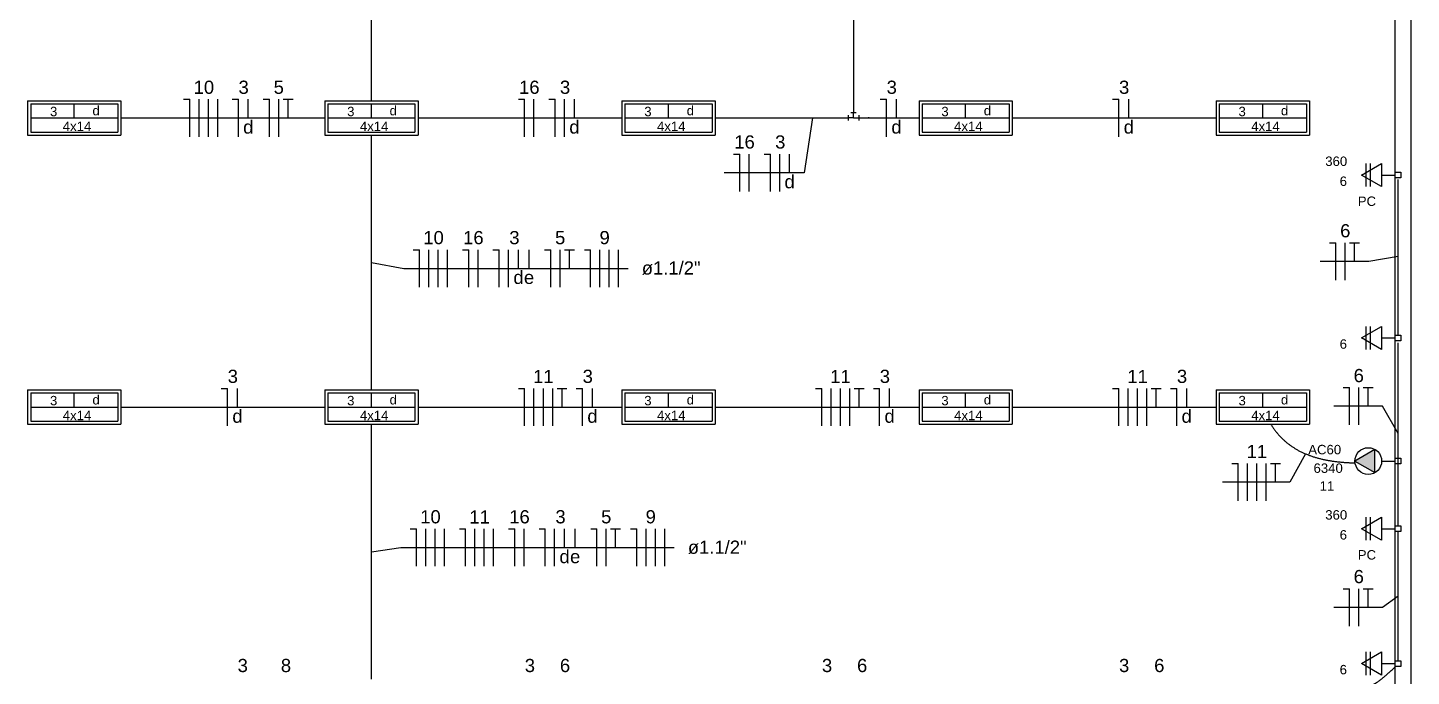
# Model space of a CAD drawing. Extents: x -47 to 87, y -70 to 0.
# Drawn here: x -25.92 to 0, y -28.34 to -16.19 of the extents above; entities that cross this region are included whole.
import ezdxf

# ---------------------------------------------------------------- set-up
doc = ezdxf.new("R2010")
doc.units = 0
doc.header["$MEASUREMENT"] = 0
for name, color, linetype in [('EL-CONDUTOS', 4, 'CONTINUOUS'), ('EL-FIOS', 9, 'CONTINUOUS'), ('EL-TEXTOS_FIOS', 7, 'CONTINUOUS'), ('EL-TEXTOS_PONTOS', 3, 'CONTINUOUS'), ('P-SIMBOL', 3, 'CONTINUOUS'), ('PAREDES', 6, 'CONTINUOUS')]:
    doc.layers.add(name, color=color, linetype=linetype)
doc.styles.add('ARIAL', font='')
doc.styles.get('ARIAL').set_extended_font_data('Arial')

msp = doc.modelspace()

# ---------------------------------------------------------------- hatches: boundary and pattern name
at = {"layer": 'P-SIMBOL', "linetype": 'CONTINUOUS'}
for points in [[(-0.681, -24.307), (-1.056, -24.307), (-0.681, -24.091)], [(-0.681, -24.307), (-1.056, -24.307), (-0.681, -24.524)]]:
    msp.add_hatch(color=256, dxfattribs=at).paths.add_polyline_path(points)

# ---------------------------------------------------------------- linework, layer by layer
at = {"layer": 'EL-CONDUTOS', "linetype": 'CONTINUOUS'}
for p, q in [((-10.55, -17.83), (-10.55, -17.93)), ((-10.45, -17.88), (-10.55, -17.88)), ((-10.5, -17.78), (-10.4, -17.78)), ((-10.45, -17.88), (-10.45, -17.78)), ((-10.45, -17.88), (-10.35, -17.88)), ((-10.35, -17.83), (-10.35, -17.93))]:
    msp.add_line(p, q, dxfattribs=at)
for points, knots in [([(-10.45, -10.319), (-10.45, -10.436), (-10.45, -10.663), (-10.45, -10.993), (-10.45, -11.302), (-10.45, -11.592), (-10.45, -11.866), (-10.45, -12.124), (-10.45, -12.368), (-10.45, -12.599), (-10.45, -12.82), (-10.45, -13.032), (-10.45, -13.236), (-10.45, -13.434), (-10.45, -13.628), (-10.45, -13.819), (-10.45, -14.009), (-10.45, -14.199), (-10.45, -14.391), (-10.45, -14.586), (-10.45, -14.787), (-10.45, -14.995), (-10.45, -15.21), (-10.45, -15.436), (-10.45, -15.673), (-10.45, -15.923), (-10.45, -16.188), (-10.45, -16.469), (-10.45, -16.768), (-10.45, -17.087), (-10.45, -17.426), (-10.45, -17.66), (-10.45, -17.78)], [0, 0, 0, 0, 0.35089, 0.679903, 0.988628, 1.278653, 1.551568, 1.80896, 2.05242, 2.283535, 2.503894, 2.715087, 2.918701, 3.116326, 3.309551, 3.499964, 3.689154, 3.878709, 4.07022, 4.265274, 4.46546, 4.672367, 4.887583, 5.112699, 5.349301, 5.59898, 5.863323, 6.14392, 6.442359, 6.76023, 7.099121, 7.46062, 7.46062, 7.46062, 7.46062]), ([(-19.483, -17.555), (-19.483, -17.488), (-19.483, -17.358), (-19.483, -17.169), (-19.483, -16.99), (-19.483, -16.822), (-19.483, -16.662), (-19.483, -16.511), (-19.483, -16.368), (-19.483, -16.231), (-19.483, -16.1), (-19.483, -15.974), (-19.483, -15.852), (-19.483, -15.733), (-19.483, -15.617), (-19.483, -15.502), (-19.483, -15.389), (-19.483, -15.275), (-19.483, -15.161), (-19.483, -15.045), (-19.483, -14.926), (-19.483, -14.804), (-19.483, -14.678), (-19.483, -14.547), (-19.483, -14.41), (-19.483, -14.266), (-19.483, -14.115), (-19.483, -13.956), (-19.483, -13.787), (-19.483, -13.609), (-19.483, -13.42), (-19.483, -13.29), (-19.483, -13.223)], [0, 0, 0, 0, 0.200636, 0.389635, 0.567826, 0.736042, 0.895113, 1.045872, 1.189149, 1.325776, 1.456584, 1.582404, 1.704068, 1.822407, 1.938252, 2.052435, 2.165787, 2.279139, 2.393323, 2.50917, 2.627511, 2.749177, 2.875, 3.005812, 3.142443, 3.285725, 3.436489, 3.595566, 3.763788, 3.941986, 4.130992, 4.331636, 4.331636, 4.331636, 4.331636]), ([(-24.173, -17.88), (-24.118, -17.88), (-24.011, -17.88), (-23.854, -17.88), (-23.705, -17.88), (-23.562, -17.88), (-23.424, -17.88), (-23.293, -17.88), (-23.166, -17.88), (-23.044, -17.88), (-22.926, -17.88), (-22.811, -17.88), (-22.699, -17.88), (-22.589, -17.88), (-22.481, -17.88), (-22.373, -17.88), (-22.267, -17.88), (-22.16, -17.88), (-22.053, -17.88), (-21.944, -17.88), (-21.835, -17.88), (-21.722, -17.88), (-21.607, -17.88), (-21.489, -17.88), (-21.367, -17.88), (-21.24, -17.88), (-21.109, -17.88), (-20.972, -17.88), (-20.829, -17.88), (-20.679, -17.88), (-20.522, -17.88), (-20.415, -17.88), (-20.36, -17.88)], [0, 0, 0, 0, 0.1645, 0.321263, 0.470842, 0.61379, 0.75066, 0.882004, 1.008374, 1.130324, 1.248405, 1.363171, 1.475174, 1.584967, 1.693102, 1.800132, 1.90661, 2.013088, 2.120119, 2.228255, 2.338049, 2.450054, 2.564822, 2.682906, 2.804859, 2.931233, 3.06258, 3.199454, 3.342406, 3.491991, 3.648759, 3.813264, 3.813264, 3.813264, 3.813264]), ([(-18.607, -17.88), (-18.552, -17.88), (-18.445, -17.88), (-18.288, -17.88), (-18.138, -17.88), (-17.995, -17.88), (-17.858, -17.88), (-17.726, -17.88), (-17.6, -17.88), (-17.478, -17.88), (-17.359, -17.88), (-17.244, -17.88), (-17.132, -17.88), (-17.022, -17.88), (-16.914, -17.88), (-16.807, -17.88), (-16.7, -17.88), (-16.593, -17.88), (-16.486, -17.88), (-16.378, -17.88), (-16.268, -17.88), (-16.156, -17.88), (-16.041, -17.88), (-15.922, -17.88), (-15.8, -17.88), (-15.674, -17.88), (-15.542, -17.88), (-15.405, -17.88), (-15.262, -17.88), (-15.112, -17.88), (-14.955, -17.88), (-14.848, -17.88), (-14.793, -17.88)], [0, 0, 0, 0, 0.164499, 0.321262, 0.470842, 0.613789, 0.750659, 0.882002, 1.008371, 1.13032, 1.248401, 1.363166, 1.475168, 1.58496, 1.693093, 1.800122, 1.906598, 2.013074, 2.120102, 2.228236, 2.338028, 2.45003, 2.564795, 2.682875, 2.804824, 2.931194, 3.062537, 3.199406, 3.342354, 3.491933, 3.648696, 3.813196, 3.813196, 3.813196, 3.813196]), ([(-13.041, -17.88), (-12.978, -17.88), (-12.857, -17.88), (-12.682, -17.88), (-12.517, -17.88), (-12.363, -17.88), (-12.219, -17.88), (-12.085, -17.88), (-11.961, -17.88), (-11.845, -17.88), (-11.737, -17.88), (-11.637, -17.88), (-11.545, -17.88), (-11.459, -17.88), (-11.38, -17.88), (-11.307, -17.88), (-11.239, -17.88), (-11.176, -17.88), (-11.118, -17.88), (-11.063, -17.88), (-11.012, -17.88), (-10.965, -17.88), (-10.919, -17.88), (-10.876, -17.88), (-10.835, -17.88), (-10.794, -17.88), (-10.755, -17.88), (-10.715, -17.88), (-10.675, -17.88), (-10.635, -17.88), (-10.593, -17.88), (-10.564, -17.88), (-10.55, -17.88)], [0, 0, 0, 0, 0.187225, 0.362811, 0.527235, 0.680973, 0.824503, 0.958302, 1.082847, 1.198616, 1.306084, 1.40573, 1.498031, 1.583462, 1.662503, 1.735629, 1.803319, 1.866048, 1.924294, 1.978534, 2.029246, 2.076905, 2.121991, 2.164979, 2.206346, 2.24657, 2.286128, 2.325497, 2.365154, 2.405576, 2.44724, 2.490624, 2.490624, 2.490624, 2.490624]), ([(-10.35, -17.88), (-10.333, -17.88), (-10.303, -17.88), (-10.262, -17.88), (-10.229, -17.88), (-10.204, -17.88), (-10.186, -17.88), (-10.173, -17.88), (-10.166, -17.88), (-10.162, -17.88), (-10.16, -17.88), (-10.164, -17.88), (-10.166, -17.88), (-10.169, -17.88), (-10.171, -17.88), (-10.174, -17.88), (-10.17, -17.88), (-10.166, -17.88), (-10.156, -17.88), (-10.142, -17.88), (-10.12, -17.88), (-10.092, -17.88), (-10.056, -17.88), (-10.011, -17.88), (-9.957, -17.88), (-9.891, -17.88), (-9.813, -17.88), (-9.723, -17.88), (-9.62, -17.88), (-9.502, -17.88), (-9.368, -17.88), (-9.274, -17.88), (-9.224, -17.88)], [0, 0, 0, 0, 0.050379, 0.091261, 0.123568, 0.148224, 0.16615, 0.178269, 0.185505, 0.188779, 0.189014, 0.190895, 0.19397, 0.197317, 0.200012, 0.201133, 0.202508, 0.207303, 0.216439, 0.23084, 0.251427, 0.279124, 0.314853, 0.359536, 0.414097, 0.479458, 0.556541, 0.646269, 0.749564, 0.867349, 1.000548, 1.150081, 1.150081, 1.150081, 1.150081]), ([(-7.473, -17.88), (-7.418, -17.88), (-7.311, -17.88), (-7.154, -17.88), (-7.005, -17.88), (-6.862, -17.88), (-6.724, -17.88), (-6.593, -17.88), (-6.466, -17.88), (-6.344, -17.88), (-6.226, -17.88), (-6.111, -17.88), (-5.999, -17.88), (-5.889, -17.88), (-5.781, -17.88), (-5.673, -17.88), (-5.567, -17.88), (-5.46, -17.88), (-5.353, -17.88), (-5.244, -17.88), (-5.134, -17.88), (-5.022, -17.88), (-4.907, -17.88), (-4.789, -17.88), (-4.667, -17.88), (-4.54, -17.88), (-4.409, -17.88), (-4.272, -17.88), (-4.129, -17.88), (-3.979, -17.88), (-3.822, -17.88), (-3.715, -17.88), (-3.66, -17.88)], [0, 0, 0, 0, 0.164501, 0.321266, 0.470847, 0.613796, 0.750667, 0.882011, 1.008382, 1.130333, 1.248414, 1.363181, 1.475184, 1.584977, 1.693112, 1.800141, 1.906618, 2.013095, 2.120125, 2.22826, 2.338053, 2.450056, 2.564822, 2.682904, 2.804854, 2.931226, 3.06257, 3.199441, 3.34239, 3.491971, 3.648736, 3.813237, 3.813237, 3.813237, 3.813237]), ([(-19.483, -22.976), (-19.483, -22.902), (-19.483, -22.758), (-19.483, -22.549), (-19.483, -22.351), (-19.483, -22.165), (-19.483, -21.989), (-19.483, -21.823), (-19.483, -21.664), (-19.483, -21.514), (-19.483, -21.369), (-19.483, -21.231), (-19.483, -21.097), (-19.483, -20.966), (-19.483, -20.839), (-19.483, -20.713), (-19.483, -20.588), (-19.483, -20.464), (-19.483, -20.338), (-19.483, -20.21), (-19.483, -20.08), (-19.483, -19.946), (-19.483, -19.807), (-19.483, -19.663), (-19.483, -19.512), (-19.483, -19.354), (-19.483, -19.187), (-19.483, -19.011), (-19.483, -18.825), (-19.483, -18.628), (-19.483, -18.418), (-19.483, -18.275), (-19.483, -18.201)], [0, 0, 0, 0, 0.222149, 0.43127, 0.628294, 0.814151, 0.989772, 1.156087, 1.314027, 1.464523, 1.608504, 1.746902, 1.880647, 2.01067, 2.1379, 2.263269, 2.387708, 2.512146, 2.637514, 2.764743, 2.894764, 3.028506, 3.166901, 3.310879, 3.46137, 3.619306, 3.785615, 3.96123, 4.147081, 4.344098, 4.553212, 4.775352, 4.775352, 4.775352, 4.775352]), ([(-0.247, -21.947), (-0.247, -21.901), (-0.247, -21.81), (-0.247, -21.679), (-0.247, -21.555), (-0.247, -21.439), (-0.247, -21.33), (-0.247, -21.228), (-0.247, -21.13), (-0.247, -21.038), (-0.247, -20.951), (-0.247, -20.867), (-0.247, -20.786), (-0.247, -20.708), (-0.247, -20.631), (-0.247, -20.556), (-0.247, -20.482), (-0.247, -20.408), (-0.247, -20.333), (-0.247, -20.257), (-0.247, -20.179), (-0.247, -20.099), (-0.247, -20.015), (-0.247, -19.929), (-0.247, -19.837), (-0.247, -19.741), (-0.247, -19.64), (-0.247, -19.532), (-0.247, -19.417), (-0.247, -19.295), (-0.247, -19.165), (-0.247, -19.076), (-0.247, -19.03)], [0, 0, 0, 0, 0.140022, 0.27131, 0.394484, 0.510164, 0.61897, 0.72152, 0.818436, 0.910335, 0.997839, 1.081566, 1.162136, 1.240169, 1.316285, 1.391103, 1.465243, 1.539324, 1.613967, 1.68979, 1.767414, 1.847458, 1.930542, 2.017285, 2.108307, 2.204228, 2.305667, 2.413244, 2.527578, 2.64929, 2.778999, 2.917325, 2.917325, 2.917325, 2.917325]), ([(-0.247, -25.522), (-0.247, -25.467), (-0.247, -25.361), (-0.247, -25.206), (-0.247, -25.061), (-0.247, -24.924), (-0.247, -24.796), (-0.247, -24.675), (-0.247, -24.56), (-0.247, -24.452), (-0.247, -24.349), (-0.247, -24.25), (-0.247, -24.155), (-0.247, -24.063), (-0.247, -23.974), (-0.247, -23.885), (-0.247, -23.798), (-0.247, -23.711), (-0.247, -23.623), (-0.247, -23.534), (-0.247, -23.442), (-0.247, -23.348), (-0.247, -23.251), (-0.247, -23.149), (-0.247, -23.041), (-0.247, -22.929), (-0.247, -22.809), (-0.247, -22.683), (-0.247, -22.548), (-0.247, -22.405), (-0.247, -22.253), (-0.247, -22.148), (-0.247, -22.094)], [0, 0, 0, 0, 0.164963, 0.319616, 0.46469, 0.600914, 0.72902, 0.849737, 0.963795, 1.071924, 1.174855, 1.273317, 1.368041, 1.459757, 1.549195, 1.637085, 1.724158, 1.811142, 1.89877, 1.98777, 2.078873, 2.172809, 2.270308, 2.3721, 2.478916, 2.591485, 2.710538, 2.836805, 2.971015, 3.1139, 3.266188, 3.428612, 3.428612, 3.428612, 3.428612]), ([(-24.173, -23.297), (-24.118, -23.297), (-24.011, -23.297), (-23.854, -23.297), (-23.705, -23.297), (-23.562, -23.297), (-23.424, -23.297), (-23.293, -23.297), (-23.166, -23.297), (-23.044, -23.297), (-22.926, -23.297), (-22.811, -23.297), (-22.699, -23.297), (-22.589, -23.297), (-22.481, -23.297), (-22.373, -23.297), (-22.267, -23.297), (-22.16, -23.297), (-22.053, -23.297), (-21.944, -23.297), (-21.835, -23.297), (-21.722, -23.297), (-21.607, -23.297), (-21.489, -23.297), (-21.367, -23.297), (-21.24, -23.297), (-21.109, -23.297), (-20.972, -23.297), (-20.829, -23.297), (-20.679, -23.297), (-20.522, -23.297), (-20.415, -23.297), (-20.36, -23.297)], [0, 0, 0, 0, 0.1645, 0.321263, 0.470842, 0.61379, 0.75066, 0.882004, 1.008374, 1.130324, 1.248405, 1.363171, 1.475174, 1.584967, 1.693102, 1.800132, 1.90661, 2.013088, 2.120119, 2.228255, 2.338049, 2.450054, 2.564822, 2.682906, 2.804859, 2.931233, 3.06258, 3.199454, 3.342406, 3.491991, 3.648759, 3.813264, 3.813264, 3.813264, 3.813264]), ([(-18.607, -23.297), (-18.552, -23.297), (-18.445, -23.297), (-18.288, -23.297), (-18.138, -23.297), (-17.995, -23.297), (-17.858, -23.297), (-17.726, -23.297), (-17.6, -23.297), (-17.478, -23.297), (-17.359, -23.297), (-17.244, -23.297), (-17.132, -23.297), (-17.022, -23.297), (-16.914, -23.297), (-16.807, -23.297), (-16.7, -23.297), (-16.593, -23.297), (-16.486, -23.297), (-16.378, -23.297), (-16.268, -23.297), (-16.156, -23.297), (-16.041, -23.297), (-15.922, -23.297), (-15.8, -23.297), (-15.674, -23.297), (-15.542, -23.297), (-15.405, -23.297), (-15.262, -23.297), (-15.112, -23.297), (-14.955, -23.297), (-14.848, -23.297), (-14.793, -23.297)], [0, 0, 0, 0, 0.164499, 0.321262, 0.470842, 0.613789, 0.750659, 0.882002, 1.008371, 1.13032, 1.248401, 1.363166, 1.475168, 1.58496, 1.693093, 1.800122, 1.906598, 2.013074, 2.120102, 2.228236, 2.338028, 2.45003, 2.564795, 2.682875, 2.804824, 2.931194, 3.062537, 3.199406, 3.342354, 3.491933, 3.648696, 3.813196, 3.813196, 3.813196, 3.813196]), ([(-13.04, -23.297), (-12.985, -23.297), (-12.878, -23.297), (-12.721, -23.297), (-12.571, -23.297), (-12.428, -23.297), (-12.291, -23.297), (-12.16, -23.297), (-12.033, -23.297), (-11.911, -23.297), (-11.793, -23.297), (-11.678, -23.297), (-11.565, -23.297), (-11.456, -23.297), (-11.347, -23.297), (-11.24, -23.297), (-11.133, -23.297), (-11.027, -23.297), (-10.919, -23.297), (-10.811, -23.297), (-10.701, -23.297), (-10.589, -23.297), (-10.474, -23.297), (-10.356, -23.297), (-10.234, -23.297), (-10.107, -23.297), (-9.976, -23.297), (-9.838, -23.297), (-9.695, -23.297), (-9.546, -23.297), (-9.389, -23.297), (-9.282, -23.297), (-9.227, -23.297)], [0, 0, 0, 0, 0.164505, 0.321274, 0.470858, 0.613811, 0.750684, 0.882032, 1.008405, 1.130358, 1.248442, 1.36321, 1.475215, 1.585009, 1.693145, 1.800176, 1.906654, 2.013132, 2.120162, 2.228297, 2.33809, 2.450093, 2.564859, 2.682941, 2.80489, 2.931261, 3.062604, 3.199474, 3.342422, 3.492001, 3.648765, 3.813264, 3.813264, 3.813264, 3.813264]), ([(-7.473, -23.297), (-7.418, -23.297), (-7.311, -23.297), (-7.154, -23.297), (-7.005, -23.297), (-6.862, -23.297), (-6.724, -23.297), (-6.593, -23.297), (-6.466, -23.297), (-6.344, -23.297), (-6.226, -23.297), (-6.111, -23.297), (-5.999, -23.297), (-5.889, -23.297), (-5.781, -23.297), (-5.673, -23.297), (-5.567, -23.297), (-5.46, -23.297), (-5.353, -23.297), (-5.244, -23.297), (-5.134, -23.297), (-5.022, -23.297), (-4.907, -23.297), (-4.789, -23.297), (-4.667, -23.297), (-4.54, -23.297), (-4.409, -23.297), (-4.272, -23.297), (-4.129, -23.297), (-3.979, -23.297), (-3.822, -23.297), (-3.715, -23.297), (-3.66, -23.297)], [0, 0, 0, 0, 0.164501, 0.321266, 0.470847, 0.613796, 0.750667, 0.882011, 1.008382, 1.130333, 1.248414, 1.363181, 1.475184, 1.584977, 1.693112, 1.800141, 1.906618, 2.013095, 2.120125, 2.22826, 2.338053, 2.450056, 2.564822, 2.682904, 2.804854, 2.931226, 3.06257, 3.199441, 3.34239, 3.491971, 3.648736, 3.813237, 3.813237, 3.813237, 3.813237]), ([(-19.483, -28.393), (-19.483, -28.319), (-19.483, -28.175), (-19.483, -27.965), (-19.483, -27.768), (-19.483, -27.582), (-19.483, -27.406), (-19.483, -27.239), (-19.483, -27.081), (-19.483, -26.93), (-19.483, -26.786), (-19.483, -26.647), (-19.483, -26.513), (-19.483, -26.383), (-19.483, -26.255), (-19.483, -26.13), (-19.483, -26.005), (-19.483, -25.88), (-19.483, -25.755), (-19.483, -25.627), (-19.483, -25.497), (-19.483, -25.363), (-19.483, -25.224), (-19.483, -25.08), (-19.483, -24.929), (-19.483, -24.771), (-19.483, -24.604), (-19.483, -24.428), (-19.483, -24.242), (-19.483, -24.045), (-19.483, -23.835), (-19.483, -23.691), (-19.483, -23.617)], [0, 0, 0, 0, 0.222149, 0.43127, 0.628294, 0.814151, 0.989772, 1.156087, 1.314027, 1.464523, 1.608504, 1.746902, 1.880647, 2.01067, 2.1379, 2.263269, 2.387708, 2.512146, 2.637514, 2.764743, 2.894764, 3.028506, 3.166901, 3.310879, 3.46137, 3.619306, 3.785615, 3.96123, 4.147081, 4.344098, 4.553212, 4.775352, 4.775352, 4.775352, 4.775352]), ([(-2.63, -23.62), (-2.619, -23.638), (-2.597, -23.672), (-2.562, -23.722), (-2.525, -23.77), (-2.487, -23.815), (-2.447, -23.858), (-2.406, -23.898), (-2.364, -23.937), (-2.32, -23.974), (-2.274, -24.008), (-2.228, -24.041), (-2.18, -24.071), (-2.13, -24.1), (-2.08, -24.126), (-2.028, -24.151), (-1.975, -24.175), (-1.921, -24.196), (-1.866, -24.216), (-1.809, -24.234), (-1.752, -24.251), (-1.693, -24.266), (-1.634, -24.279), (-1.573, -24.291), (-1.511, -24.302), (-1.449, -24.311), (-1.385, -24.319), (-1.321, -24.326), (-1.256, -24.332), (-1.19, -24.336), (-1.123, -24.34), (-1.078, -24.341), (-1.055, -24.342)], [0, 0, 0, 0, 0.061997, 0.122903, 0.182852, 0.241979, 0.300413, 0.358285, 0.415718, 0.472835, 0.52975, 0.586573, 0.643409, 0.700354, 0.757497, 0.814923, 0.872706, 0.930914, 0.989607, 1.048841, 1.108662, 1.169111, 1.230222, 1.292024, 1.354539, 1.417787, 1.481779, 1.546526, 1.612032, 1.678297, 1.745319, 1.813093, 1.813093, 1.813093, 1.813093]), ([(-0.247, -28.046), (-0.247, -28.008), (-0.247, -27.934), (-0.247, -27.826), (-0.247, -27.724), (-0.247, -27.629), (-0.247, -27.539), (-0.247, -27.455), (-0.247, -27.375), (-0.247, -27.299), (-0.247, -27.227), (-0.247, -27.158), (-0.247, -27.092), (-0.247, -27.027), (-0.247, -26.964), (-0.247, -26.902), (-0.247, -26.841), (-0.247, -26.78), (-0.247, -26.718), (-0.247, -26.655), (-0.247, -26.591), (-0.247, -26.524), (-0.247, -26.456), (-0.247, -26.384), (-0.247, -26.308), (-0.247, -26.229), (-0.247, -26.145), (-0.247, -26.056), (-0.247, -25.961), (-0.247, -25.861), (-0.247, -25.753), (-0.247, -25.68), (-0.247, -25.642)], [0, 0, 0, 0, 0.114942, 0.222738, 0.323897, 0.418928, 0.508339, 0.592638, 0.672334, 0.747937, 0.819953, 0.888892, 0.955262, 1.019571, 1.082329, 1.144044, 1.205223, 1.266377, 1.328013, 1.390639, 1.454765, 1.520899, 1.589549, 1.661223, 1.736431, 1.815681, 1.899482, 1.988341, 2.082768, 2.183271, 2.290358, 2.404538, 2.404538, 2.404538, 2.404538]), ([(-1.908, -28.758), (-1.888, -28.758), (-1.848, -28.759), (-1.787, -28.759), (-1.728, -28.759), (-1.669, -28.758), (-1.611, -28.755), (-1.554, -28.752), (-1.498, -28.747), (-1.442, -28.741), (-1.387, -28.734), (-1.332, -28.726), (-1.278, -28.716), (-1.224, -28.705), (-1.171, -28.692), (-1.118, -28.677), (-1.066, -28.661), (-1.014, -28.643), (-0.962, -28.623), (-0.911, -28.601), (-0.859, -28.576), (-0.808, -28.55), (-0.757, -28.522), (-0.706, -28.491), (-0.655, -28.458), (-0.604, -28.422), (-0.554, -28.384), (-0.503, -28.343), (-0.451, -28.3), (-0.4, -28.254), (-0.348, -28.205), (-0.315, -28.171), (-0.297, -28.153)], [0, 0, 0, 0, 0.061222, 0.121533, 0.180984, 0.23963, 0.297528, 0.354742, 0.411341, 0.467396, 0.522989, 0.578202, 0.633129, 0.687867, 0.74252, 0.797197, 0.852016, 0.907099, 0.962572, 1.018568, 1.075221, 1.132672, 1.191061, 1.250532, 1.311228, 1.373294, 1.436874, 1.502111, 1.569146, 1.638119, 1.709168, 1.782428, 1.782428, 1.782428, 1.782428])]:
    msp.add_open_spline(points, degree=3, knots=knots, dxfattribs=at)
at = {"layer": 'EL-FIOS'}
for p, q in [((-23.002, -17.53), (-22.885, -17.53)), ((-22.885, -18.23), (-22.885, -17.53)), ((-22.71, -18.23), (-22.71, -17.53)), ((-22.535, -18.23), (-22.535, -17.53)), ((-22.36, -18.23), (-22.36, -17.53)), ((-22.093, -17.53), (-21.976, -17.53)), ((-21.976, -18.23), (-21.976, -17.53)), ((-21.79, -17.88), (-21.79, -17.53)), ((-21.511, -17.53), (-21.394, -17.53)), ((-21.394, -18.23), (-21.394, -17.53)), ((-21.219, -18.23), (-21.219, -17.53)), ((-21.137, -17.53), (-20.951, -17.53)), ((-21.044, -17.88), (-21.044, -17.53)), ((-16.729, -17.53), (-16.613, -17.53)), ((-16.613, -18.23), (-16.613, -17.53)), ((-16.438, -18.23), (-16.438, -17.53)), ((-16.158, -17.53), (-16.041, -17.53)), ((-16.041, -18.23), (-16.041, -17.53)), ((-15.866, -18.23), (-15.866, -17.53)), ((-15.68, -17.88), (-15.68, -17.53)), ((-9.949, -17.53), (-9.833, -17.53)), ((-9.833, -18.23), (-9.833, -17.53)), ((-9.646, -17.88), (-9.646, -17.53)), ((-5.596, -17.53), (-5.479, -17.53)), ((-5.479, -18.23), (-5.479, -17.53)), ((-5.293, -17.88), (-5.293, -17.53)), ((-12.697, -18.555), (-12.58, -18.555)), ((-12.58, -19.255), (-12.58, -18.555)), ((-12.405, -19.255), (-12.405, -18.555)), ((-12.126, -18.555), (-12.009, -18.555)), ((-12.009, -19.255), (-12.009, -18.555)), ((-11.834, -19.255), (-11.834, -18.555)), ((-11.648, -18.905), (-11.648, -18.555)), ((-1.53, -20.218), (-1.413, -20.218)), ((-1.413, -20.918), (-1.413, -20.218)), ((-1.238, -20.918), (-1.238, -20.218)), ((-1.157, -20.218), (-0.97, -20.218)), ((-1.063, -20.568), (-1.063, -20.218)), ((-18.698, -20.347), (-18.582, -20.347)), ((-18.582, -21.047), (-18.582, -20.347)), ((-18.407, -21.047), (-18.407, -20.347)), ((-18.232, -21.047), (-18.232, -20.347)), ((-18.057, -21.047), (-18.057, -20.347)), ((-17.777, -20.347), (-17.66, -20.347)), ((-17.66, -21.047), (-17.66, -20.347)), ((-17.485, -21.047), (-17.485, -20.347)), ((-17.206, -20.347), (-17.089, -20.347)), ((-17.089, -21.047), (-17.089, -20.347)), ((-16.914, -21.047), (-16.914, -20.347)), ((-16.727, -20.697), (-16.727, -20.347)), ((-16.53, -20.697), (-16.53, -20.347)), ((-16.239, -20.347), (-16.122, -20.347)), ((-16.122, -21.047), (-16.122, -20.347)), ((-15.947, -21.047), (-15.947, -20.347)), ((-15.865, -20.347), (-15.679, -20.347)), ((-15.772, -20.697), (-15.772, -20.347)), ((-15.492, -20.347), (-15.376, -20.347)), ((-15.376, -21.047), (-15.376, -20.347)), ((-15.201, -21.047), (-15.201, -20.347)), ((-15.026, -21.047), (-15.026, -20.347)), ((-14.851, -21.047), (-14.851, -20.347)), ((-22.296, -22.947), (-22.179, -22.947)), ((-22.179, -23.647), (-22.179, -22.947)), ((-21.993, -23.297), (-21.993, -22.947)), ((-16.729, -22.947), (-16.613, -22.947)), ((-16.613, -23.647), (-16.613, -22.947)), ((-16.438, -23.647), (-16.438, -22.947)), ((-16.262, -23.647), (-16.262, -22.947)), ((-16.087, -23.647), (-16.087, -22.947)), ((-16.006, -22.947), (-15.819, -22.947)), ((-15.912, -23.297), (-15.912, -22.947)), ((-15.645, -22.947), (-15.528, -22.947)), ((-15.528, -23.647), (-15.528, -22.947)), ((-15.342, -23.297), (-15.342, -22.947)), ((-11.162, -22.947), (-11.046, -22.947)), ((-11.046, -23.647), (-11.046, -22.947)), ((-10.871, -23.647), (-10.871, -22.947)), ((-10.696, -23.647), (-10.696, -22.947)), ((-10.521, -23.647), (-10.521, -22.947)), ((-10.439, -22.947), (-10.252, -22.947)), ((-10.346, -23.297), (-10.346, -22.947)), ((-10.079, -22.947), (-9.962, -22.947)), ((-9.962, -23.647), (-9.962, -22.947)), ((-9.775, -23.297), (-9.775, -22.947)), ((-5.596, -22.947), (-5.479, -22.947)), ((-5.479, -23.647), (-5.479, -22.947)), ((-5.304, -23.647), (-5.304, -22.947)), ((-5.129, -23.647), (-5.129, -22.947)), ((-4.954, -23.647), (-4.954, -22.947)), ((-4.872, -22.947), (-4.686, -22.947)), ((-4.779, -23.297), (-4.779, -22.947)), ((-4.512, -22.947), (-4.395, -22.947)), ((-4.395, -23.647), (-4.395, -22.947)), ((-4.209, -23.297), (-4.209, -22.947)), ((-1.277, -22.931), (-1.16, -22.931)), ((-1.16, -23.631), (-1.16, -22.931)), ((-0.985, -23.631), (-0.985, -22.931)), ((-0.904, -22.931), (-0.717, -22.931)), ((-0.81, -23.281), (-0.81, -22.931)), ((-3.361, -24.351), (-3.244, -24.351)), ((-3.244, -25.051), (-3.244, -24.351)), ((-3.069, -25.051), (-3.069, -24.351)), ((-2.894, -25.051), (-2.894, -24.351)), ((-2.719, -25.051), (-2.719, -24.351)), ((-2.637, -24.351), (-2.451, -24.351)), ((-2.544, -24.701), (-2.544, -24.351)), ((-18.756, -25.577), (-18.639, -25.577)), ((-18.639, -26.277), (-18.639, -25.577)), ((-18.464, -26.277), (-18.464, -25.577)), ((-18.289, -26.277), (-18.289, -25.577)), ((-18.114, -26.277), (-18.114, -25.577)), ((-17.835, -25.577), (-17.718, -25.577)), ((-17.718, -26.277), (-17.718, -25.577)), ((-17.543, -26.277), (-17.543, -25.577)), ((-17.368, -26.277), (-17.368, -25.577)), ((-17.193, -26.277), (-17.193, -25.577)), ((-16.913, -25.577), (-16.797, -25.577)), ((-16.797, -26.277), (-16.797, -25.577)), ((-16.622, -26.277), (-16.622, -25.577)), ((-16.342, -25.577), (-16.225, -25.577)), ((-16.225, -26.277), (-16.225, -25.577)), ((-16.05, -26.277), (-16.05, -25.577)), ((-15.864, -25.927), (-15.864, -25.577)), ((-15.666, -25.927), (-15.666, -25.577)), ((-15.375, -25.577), (-15.259, -25.577)), ((-15.259, -26.277), (-15.259, -25.577)), ((-15.084, -26.277), (-15.084, -25.577)), ((-15.002, -25.577), (-14.815, -25.577)), ((-14.909, -25.927), (-14.909, -25.577)), ((-14.629, -25.577), (-14.512, -25.577)), ((-14.512, -26.277), (-14.512, -25.577)), ((-14.337, -26.277), (-14.337, -25.577)), ((-14.162, -26.277), (-14.162, -25.577)), ((-13.987, -26.277), (-13.987, -25.577)), ((-1.277, -26.698), (-1.16, -26.698)), ((-1.16, -27.398), (-1.16, -26.698)), ((-0.985, -27.398), (-0.985, -26.698)), ((-0.904, -26.698), (-0.717, -26.698)), ((-0.81, -27.048), (-0.81, -26.698))]:
    msp.add_line(p, q, dxfattribs=at)
at = {"layer": 'EL-TEXTOS_FIOS'}
for p, q in [((-11.22, -17.88), (-11.375, -18.905)), ((-10.172, -17.88), (-10.124, -17.88)), ((-10.124, -17.88), (-9.374, -17.88)), ((-11.375, -18.905), (-12.872, -18.905)), ((-0.247, -20.475), (-0.795, -20.568)), ((-19.483, -20.588), (-18.873, -20.697)), ((-18.873, -20.697), (-14.676, -20.697)), ((-0.795, -20.568), (-1.705, -20.568)), ((-0.542, -23.281), (-1.452, -23.281)), ((-0.247, -23.788), (-0.542, -23.281)), ((-1.985, -24.17), (-2.276, -24.701)), ((-2.276, -24.701), (-3.536, -24.701)), ((-19.483, -26.005), (-18.931, -25.927)), ((-18.931, -25.927), (-13.812, -25.927)), ((-0.247, -26.838), (-0.542, -27.048)), ((-0.542, -27.048), (-1.452, -27.048))]:
    msp.add_line(p, q, dxfattribs=at)
at = {"layer": 'P-SIMBOL'}
for p, q in [((-25.924, -17.558), (-24.176, -17.558)), ((-25.924, -17.558), (-25.924, -18.203)), ((-25.866, -17.615), (-24.234, -17.615)), ((-25.866, -17.615), (-25.866, -18.145)), ((-25.05, -17.88), (-25.05, -17.615)), ((-24.234, -17.615), (-24.234, -18.145)), ((-24.176, -17.558), (-24.176, -18.203)), ((-20.357, -17.558), (-18.61, -17.558)), ((-20.357, -17.558), (-20.357, -18.203)), ((-20.299, -17.615), (-18.667, -17.615)), ((-20.299, -17.615), (-20.299, -18.145)), ((-19.483, -17.88), (-19.483, -17.615)), ((-18.667, -17.615), (-18.667, -18.145)), ((-18.61, -17.558), (-18.61, -18.203)), ((-14.79, -17.558), (-13.043, -17.558)), ((-14.79, -17.558), (-14.79, -18.203)), ((-14.733, -17.615), (-13.101, -17.615)), ((-14.733, -17.615), (-14.733, -18.145)), ((-13.917, -17.88), (-13.917, -17.615)), ((-13.101, -17.615), (-13.101, -18.145)), ((-13.043, -17.558), (-13.043, -18.203)), ((-9.224, -17.558), (-7.476, -17.558)), ((-9.224, -17.558), (-9.224, -18.203)), ((-9.166, -17.615), (-7.534, -17.615)), ((-9.166, -17.615), (-9.166, -18.145)), ((-8.35, -17.88), (-8.35, -17.615)), ((-7.534, -17.615), (-7.534, -18.145)), ((-7.476, -17.558), (-7.476, -18.203)), ((-3.657, -17.558), (-1.91, -17.558)), ((-3.657, -17.558), (-3.657, -18.203)), ((-3.599, -17.615), (-1.967, -17.615)), ((-3.599, -17.615), (-3.599, -18.145)), ((-2.783, -17.88), (-2.783, -17.615)), ((-1.967, -17.615), (-1.967, -18.145)), ((-1.91, -17.558), (-1.91, -18.203)), ((-25.866, -17.88), (-24.234, -17.88)), ((-20.299, -17.88), (-18.667, -17.88)), ((-14.733, -17.88), (-13.101, -17.88)), ((-9.166, -17.88), (-7.534, -17.88)), ((-3.599, -17.88), (-1.967, -17.88)), ((-25.866, -18.145), (-24.234, -18.145)), ((-20.299, -18.145), (-18.667, -18.145)), ((-14.733, -18.145), (-13.101, -18.145)), ((-9.166, -18.145), (-7.534, -18.145)), ((-3.599, -18.145), (-1.967, -18.145)), ((-25.924, -18.203), (-24.176, -18.203)), ((-20.357, -18.203), (-18.61, -18.203)), ((-14.79, -18.203), (-13.043, -18.203)), ((-9.224, -18.203), (-7.476, -18.203)), ((-3.657, -18.203), (-1.91, -18.203)), ((-0.931, -18.95), (-0.556, -18.733)), ((-0.854, -18.733), (-0.854, -19.166)), ((-0.773, -18.733), (-0.773, -19.166)), ((-0.556, -18.733), (-0.556, -19.166)), ((-0.3, -19.003), (-0.3, -18.897)), ((-0.3, -18.897), (-0.194, -18.897)), ((-0.194, -18.897), (-0.194, -19.003)), ((-0.556, -19.166), (-0.931, -18.95)), ((-0.556, -18.95), (-0.3, -18.95)), ((-0.194, -19.003), (-0.3, -19.003)), ((-0.931, -22), (-0.556, -21.784)), ((-0.556, -22.216), (-0.931, -22)), ((-0.854, -21.784), (-0.854, -22.216)), ((-0.773, -21.784), (-0.773, -22.216)), ((-0.556, -21.784), (-0.556, -22.216)), ((-0.556, -22), (-0.3, -22)), ((-0.3, -22.053), (-0.3, -21.947)), ((-0.3, -21.947), (-0.194, -21.947)), ((-0.194, -21.947), (-0.194, -22.053)), ((-0.194, -22.053), (-0.3, -22.053)), ((-25.924, -22.974), (-24.176, -22.974)), ((-25.924, -22.974), (-25.924, -23.619)), ((-25.866, -23.032), (-24.234, -23.032)), ((-25.866, -23.032), (-25.866, -23.562)), ((-25.05, -23.297), (-25.05, -23.032)), ((-24.234, -23.032), (-24.234, -23.562)), ((-24.176, -22.974), (-24.176, -23.619)), ((-20.357, -22.974), (-18.61, -22.974)), ((-20.357, -22.974), (-20.357, -23.619)), ((-20.299, -23.032), (-18.667, -23.032)), ((-20.299, -23.032), (-20.299, -23.562)), ((-19.483, -23.297), (-19.483, -23.032)), ((-18.667, -23.032), (-18.667, -23.562)), ((-18.61, -22.974), (-18.61, -23.619)), ((-14.79, -22.974), (-13.043, -22.974)), ((-14.79, -22.974), (-14.79, -23.619)), ((-14.733, -23.032), (-13.101, -23.032)), ((-14.733, -23.032), (-14.733, -23.562)), ((-13.917, -23.297), (-13.917, -23.032)), ((-13.101, -23.032), (-13.101, -23.562)), ((-13.043, -22.974), (-13.043, -23.619)), ((-9.224, -22.974), (-7.476, -22.974)), ((-9.224, -22.974), (-9.224, -23.619)), ((-9.166, -23.032), (-7.534, -23.032)), ((-9.166, -23.032), (-9.166, -23.562)), ((-8.35, -23.297), (-8.35, -23.032)), ((-7.534, -23.032), (-7.534, -23.562)), ((-7.476, -22.974), (-7.476, -23.619)), ((-3.657, -22.974), (-1.91, -22.974)), ((-3.657, -22.974), (-3.657, -23.619)), ((-3.599, -23.032), (-1.967, -23.032)), ((-3.599, -23.032), (-3.599, -23.562)), ((-2.783, -23.297), (-2.783, -23.032)), ((-1.967, -23.032), (-1.967, -23.562)), ((-1.91, -22.974), (-1.91, -23.619)), ((-25.866, -23.297), (-24.234, -23.297)), ((-20.299, -23.297), (-18.667, -23.297)), ((-14.733, -23.297), (-13.101, -23.297)), ((-9.166, -23.297), (-7.534, -23.297)), ((-3.599, -23.297), (-1.967, -23.297)), ((-25.866, -23.562), (-24.234, -23.562)), ((-20.299, -23.562), (-18.667, -23.562)), ((-14.733, -23.562), (-13.101, -23.562)), ((-9.166, -23.562), (-7.534, -23.562)), ((-3.599, -23.562), (-1.967, -23.562)), ((-25.924, -23.619), (-24.176, -23.619)), ((-20.357, -23.619), (-18.61, -23.619)), ((-14.79, -23.619), (-13.043, -23.619)), ((-9.224, -23.619), (-7.476, -23.619)), ((-3.657, -23.619), (-1.91, -23.619)), ((-0.681, -24.091), (-1.056, -24.307)), ((-0.681, -24.524), (-0.681, -24.091)), ((-1.056, -24.307), (-0.681, -24.524)), ((-0.556, -24.307), (-0.3, -24.307)), ((-0.3, -24.36), (-0.3, -24.254)), ((-0.3, -24.254), (-0.194, -24.254)), ((-0.194, -24.36), (-0.3, -24.36)), ((-0.194, -24.254), (-0.194, -24.36)), ((-0.931, -25.575), (-0.556, -25.359)), ((-0.854, -25.359), (-0.854, -25.792)), ((-0.773, -25.359), (-0.773, -25.792)), ((-0.556, -25.359), (-0.556, -25.792)), ((-0.556, -25.792), (-0.931, -25.575)), ((-0.556, -25.575), (-0.3, -25.575)), ((-0.3, -25.628), (-0.3, -25.522)), ((-0.3, -25.522), (-0.194, -25.522)), ((-0.194, -25.628), (-0.3, -25.628)), ((-0.194, -25.522), (-0.194, -25.628)), ((-0.931, -28.1), (-0.556, -27.884)), ((-0.854, -27.884), (-0.854, -28.317)), ((-0.773, -27.884), (-0.773, -28.317)), ((-0.556, -27.884), (-0.556, -28.317)), ((-0.556, -28.317), (-0.931, -28.1)), ((-0.556, -28.1), (-0.3, -28.1)), ((-0.3, -28.153), (-0.3, -28.047)), ((-0.3, -28.047), (-0.194, -28.047)), ((-0.194, -28.153), (-0.3, -28.153)), ((-0.194, -28.047), (-0.194, -28.153))]:
    msp.add_line(p, q, dxfattribs=at)
msp.add_circle((-0.806, -24.307), 0.25, dxfattribs=at)
at = {"layer": 'PAREDES'}
for p, q in [((0, -65), (0, -15)), ((-0.3, -64.7), (-0.3, -15.3))]:
    msp.add_line(p, q, dxfattribs=at)

# ---------------------------------------------------------------- texts
at = {"layer": 'EL-TEXTOS_FIOS', "style": 'ARIAL'}
for s, insert, char_height, width, attachment_point in [('10', (-22.622, -17.431), 0.2471, 0.59304, 8), ('3', (-21.877, -17.431), 0.247, 0.29652, 8), ('5', (-21.219, -17.431), 0.247, 0.29652, 8), ('16', (-16.525, -17.431), 0.2471, 0.59304, 8), ('3', (-15.855, -17.431), 0.247, 0.29652, 8), ('3', (-9.734, -17.431), 0.247, 0.29652, 8), ('3', (-5.38, -17.431), 0.247, 0.29652, 8), ('d', (-21.79, -18.176), 0.247, 0.29652, 8), ('d', (-15.68, -18.176), 0.247, 0.29652, 8), ('d', (-9.646, -18.176), 0.247, 0.29652, 8), ('d', (-5.293, -18.176), 0.247, 0.29652, 8), ('16', (-12.493, -18.456), 0.2471, 0.59304, 8), ('3', (-11.823, -18.456), 0.247, 0.29652, 8), ('d', (-11.648, -19.201), 0.247, 0.29652, 8), ('6', (-1.238, -20.119), 0.247, 0.29652, 8), ('10', (-18.319, -20.248), 0.2471, 0.59304, 8), ('16', (-17.573, -20.248), 0.2471, 0.59304, 8), ('3', (-16.804, -20.248), 0.247, 0.29652, 8), ('5', (-15.947, -20.248), 0.247, 0.29652, 8), ('9', (-15.113, -20.248), 0.247, 0.29652, 8), ('d', (-16.727, -20.993), 0.247, 0.29652, 8), ('ø1.1/2"', (-14.418, -20.82), 0.2471, 2.07564, 7), ('e', (-16.53, -20.993), 0.247, 0.29652, 8), ('3', (-22.08, -22.847), 0.247, 0.29652, 8), ('11', (-16.262, -22.847), 0.2471, 0.59304, 8), ('3', (-15.43, -22.847), 0.247, 0.29652, 8), ('11', (-10.696, -22.847), 0.2471, 0.59304, 8), ('3', (-9.863, -22.847), 0.247, 0.29652, 8), ('11', (-5.129, -22.847), 0.2471, 0.59304, 8), ('3', (-4.296, -22.847), 0.247, 0.29652, 8), ('6', (-0.985, -22.832), 0.247, 0.29652, 8), ('d', (-21.993, -23.593), 0.247, 0.29652, 8), ('d', (-15.342, -23.593), 0.247, 0.29652, 8), ('d', (-9.775, -23.593), 0.247, 0.29652, 8), ('d', (-4.209, -23.593), 0.247, 0.29652, 8), ('11', (-2.894, -24.252), 0.2471, 0.59304, 8), ('10', (-18.377, -25.478), 0.2471, 0.59304, 8), ('11', (-17.456, -25.478), 0.2471, 0.59304, 8), ('16', (-16.709, -25.478), 0.2471, 0.59304, 8), ('3', (-15.94, -25.478), 0.247, 0.29652, 8), ('5', (-15.084, -25.478), 0.247, 0.29652, 8), ('9', (-14.25, -25.478), 0.247, 0.29652, 8), ('ø1.1/2"', (-13.555, -26.051), 0.2471, 2.07564, 7), ('d', (-15.864, -26.224), 0.247, 0.29652, 8), ('e', (-15.666, -26.224), 0.247, 0.29652, 8), ('6', (-0.985, -26.598), 0.247, 0.29652, 8), ('3', (-21.894, -28.264), 0.247, 0.29652, 8), ('8', (-21.084, -28.264), 0.247, 0.29652, 8), ('3', (-16.514, -28.264), 0.247, 0.29652, 8), ('6', (-15.856, -28.264), 0.247, 0.29652, 8), ('3', (-10.947, -28.264), 0.247, 0.29652, 8), ('6', (-10.289, -28.264), 0.247, 0.29652, 8), ('3', (-5.38, -28.264), 0.247, 0.29652, 8), ('6', (-4.722, -28.264), 0.247, 0.29652, 8)]:
    msp.add_mtext(s, dxfattribs=dict(at, insert=insert, char_height=char_height, width=width, attachment_point=attachment_point))
at = {"layer": 'EL-TEXTOS_PONTOS', "style": 'ARIAL'}
for s, insert, char_height, width, attachment_point in [('3', (-25.505, -17.849), 0.176, 0.2118, 7), ('d', (-24.71, -17.832), 0.176, 0.2118, 7), ('3', (-19.938, -17.849), 0.176, 0.2118, 7), ('d', (-19.143, -17.832), 0.176, 0.2118, 7), ('3', (-14.371, -17.849), 0.176, 0.2118, 7), ('d', (-13.576, -17.832), 0.176, 0.2118, 7), ('3', (-8.805, -17.849), 0.176, 0.2118, 7), ('d', (-8.01, -17.832), 0.176, 0.2118, 7), ('3', (-3.238, -17.849), 0.176, 0.2118, 7), ('d', (-2.443, -17.832), 0.176, 0.2118, 7), ('4x14', (-25.266, -18.124), 0.1765, 0.8472, 7), ('4x14', (-19.699, -18.124), 0.1765, 0.8472, 7), ('4x14', (-14.133, -18.124), 0.1765, 0.8472, 7), ('4x14', (-8.566, -18.124), 0.1765, 0.8472, 7), ('4x14', (-2.999, -18.124), 0.1765, 0.8472, 7), ('360', (-1.407, -18.781), 0.1765, 0.6354, 8), ('6', (-1.274, -19.155), 0.176, 0.2118, 8), ('PC', (-0.832, -19.53), 0.1765, 0.4236, 8), ('6', (-1.274, -22.205), 0.176, 0.2118, 8), ('d', (-24.71, -23.249), 0.176, 0.2118, 7), ('d', (-19.143, -23.249), 0.176, 0.2118, 7), ('d', (-13.576, -23.249), 0.176, 0.2118, 7), ('d', (-8.01, -23.249), 0.176, 0.2118, 7), ('d', (-2.443, -23.249), 0.176, 0.2118, 7), ('3', (-25.505, -23.265), 0.176, 0.2118, 7), ('3', (-19.938, -23.265), 0.176, 0.2118, 7), ('3', (-14.371, -23.265), 0.176, 0.2118, 7), ('3', (-8.805, -23.265), 0.176, 0.2118, 7), ('3', (-3.238, -23.265), 0.176, 0.2118, 7), ('4x14', (-25.266, -23.541), 0.1765, 0.8472, 7), ('4x14', (-19.699, -23.541), 0.1765, 0.8472, 7), ('4x14', (-14.133, -23.541), 0.1765, 0.8472, 7), ('4x14', (-8.566, -23.541), 0.1765, 0.8472, 7), ('4x14', (-2.999, -23.541), 0.1765, 0.8472, 7), ('AC60', (-1.623, -24.183), 0.1765, 0.8472, 8), ('6340', (-1.558, -24.531), 0.1765, 0.8472, 8), ('11', (-1.58, -24.862), 0.1765, 0.4236, 8), ('360', (-1.407, -25.406), 0.1765, 0.6354, 8), ('6', (-1.274, -25.78), 0.176, 0.2118, 8), ('PC', (-0.832, -26.155), 0.1765, 0.4236, 8), ('6', (-1.274, -28.305), 0.176, 0.2118, 8)]:
    msp.add_mtext(s, dxfattribs=dict(at, insert=insert, char_height=char_height, width=width, attachment_point=attachment_point))

doc.saveas('drawing.dxf')
